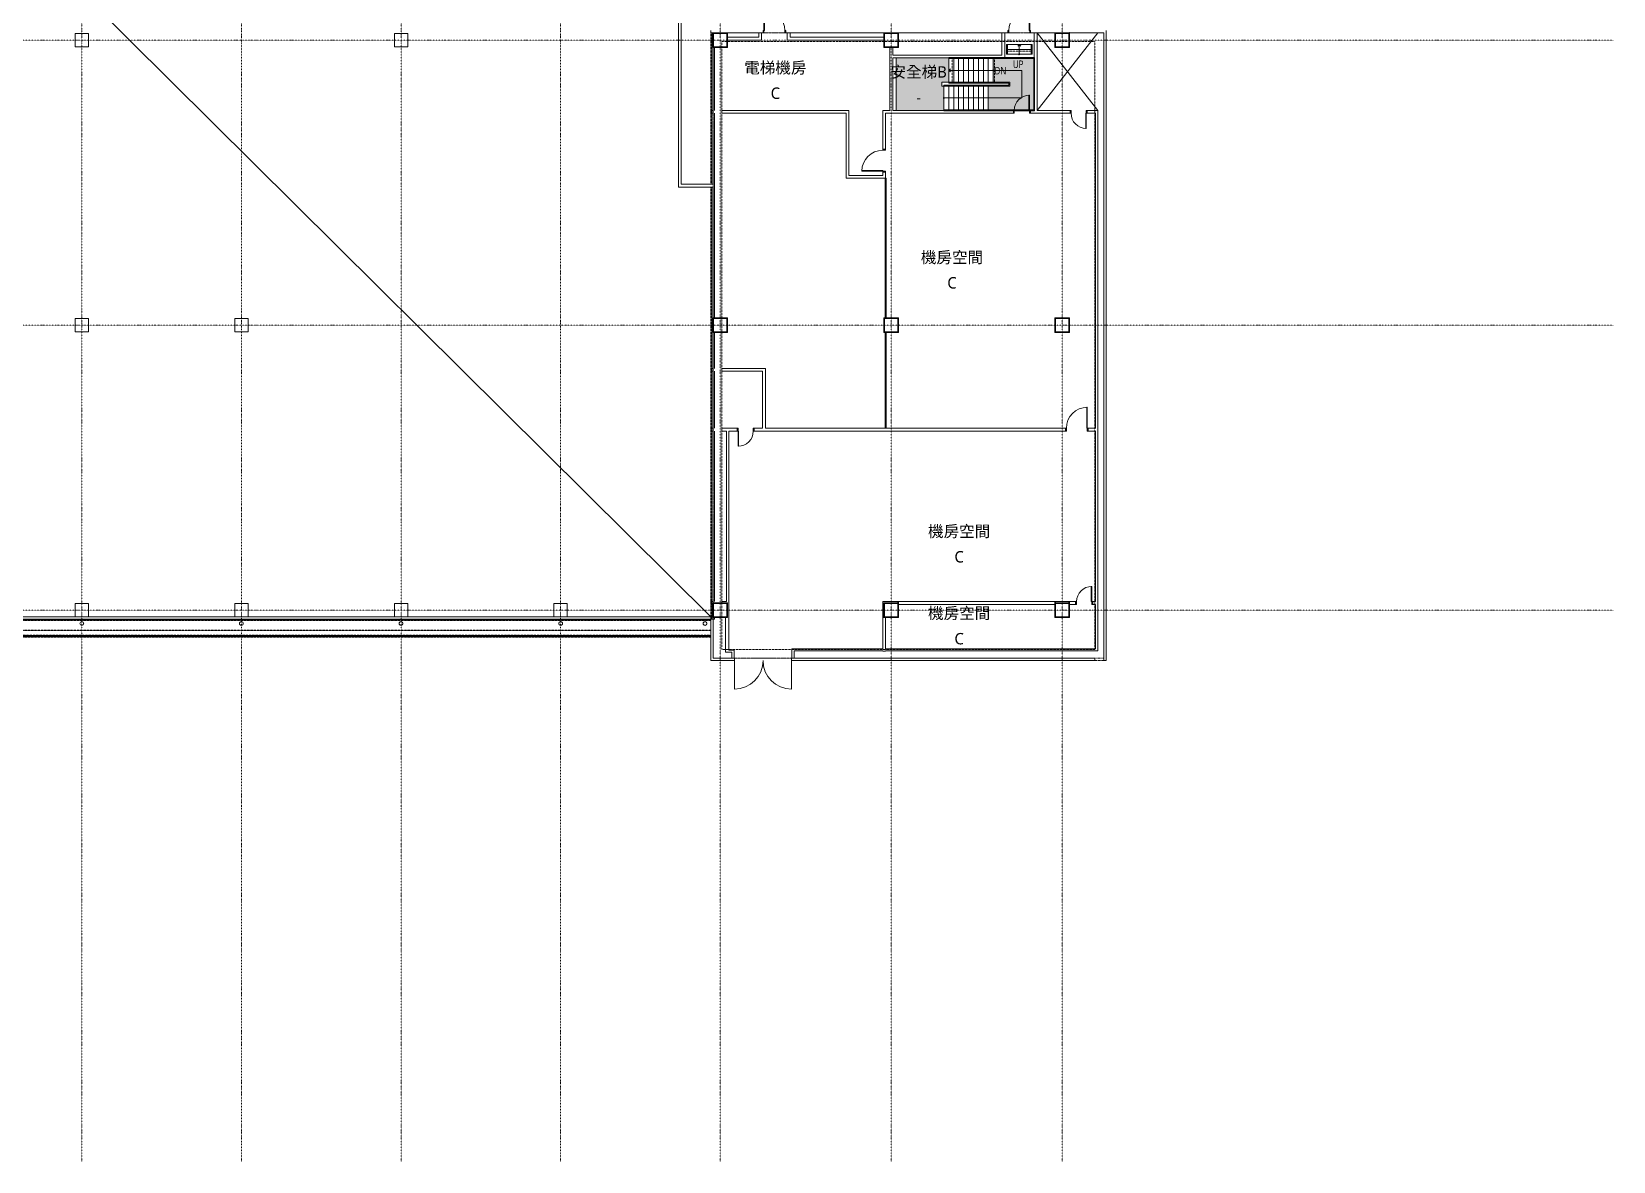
# Model space of a CAD drawing. Extents: x -255138 to 664740, y -29000 to 131250.
# Drawn here: x 207361 to 290600, y -29000 to 30442 of the extents above; entities that cross this region are included whole.
import ezdxf
from ezdxf.enums import TextEntityAlignment as Align

# ---------------------------------------------------------------- set-up
doc = ezdxf.new("R2010")
doc.units = 0
doc.header["$LTSCALE"] = 10
for name, pattern in [('H12PL4$0$JJP_三點線', [0.9, 0.3, -0.15, 0, -0.15, 0, -0.15, 0, -0.15]), ('H12PL4$0$JJP_虛線(退縮線、投影線、地下室範圍、非屬本工程、圖面分區)', [0.45, 0.3, -0.15]), ('H12PL4$0$TAI_虛線', [5.644, 2.822, -2.822])]:
    doc.linetypes.add(name, pattern=pattern)
for name, color, linetype in [('H12PL4$0$A-OBJE-2D', 252, 'Continuous'), ('H12PL4$0$A-OBJE-MEP', 252, 'Continuous'), ('H12PL4$0$A-RAIL', 252, 'Continuous'), ('H12PL4$0$A-STRS', 252, 'Continuous'), ('H12PL4$0$A-TEXT', 252, 'Continuous'), ('H12PL4$0$A-WALL-EX', 252, 'Continuous'), ('H12PL4$0$A-WALL-IN', 252, 'Continuous'), ('H12PL4$0$A-ZONE', 252, 'Continuous'), ('H12PL4$0$Door', 252, 'Continuous'), ('H12PL4$0$Hattch', 252, 'Continuous'), ('H12PL4$0$S-COL', 252, 'Continuous'), ('H12PL4$0$S-GRID', 252, 'Continuous'), ('H12PL4$0$S-SLAB-SHOW', 252, 'Continuous')]:
    doc.layers.add(name, color=color, linetype=linetype)
doc.styles.add('H12PL4$0$Standard', font='', dxfattribs={"width": 0.8})
doc.styles.get('H12PL4$0$Standard').set_extended_font_data('Microsoft JhengHei')

# ---------------------------------------------------------------- blocks, each defined once
blk = doc.blocks.new('H12PL4$0$萬用門(22改)-REVISED[10]_1')
at = {"layer": 'H12PL4$0$Door', "color": 5, "lineweight": 0}
for p, q in [((25987.5, 2710), (25984.5, 2710)), ((25984.5, 2710), (25984.5, 2630)), ((25987.5, 2630), (25987.5, 2710)), ((25902.5, 2630), (25907.5, 2630)), ((25902.5, 2615), (25902.5, 2630)), ((25907.5, 2615), (25902.5, 2615)), ((25907.5, 2630), (25907.5, 2615)), ((25984.5, 2630), (25987.5, 2630)), ((25987.5, 2630), (25992.5, 2630)), ((25987.5, 2615), (25987.5, 2630)), ((25992.5, 2615), (25987.5, 2615)), ((25992.5, 2630), (25992.5, 2615))]:
    blk.add_line(p, q, dxfattribs=at)
blk.add_arc((25987.5, 2630), 80, 90, 180, dxfattribs=at)
blk = doc.blocks.new('H12PL4$0$萬用門(22改)-REVISED[11]_1')
at = {"layer": 'H12PL4$0$Door', "color": 5, "lineweight": 0}
for p, q in [((26206, 2630), (26201, 2630)), ((26201, 2630), (26201, 2615)), ((26201, 2615), (26206, 2615)), ((26206, 2615), (26206, 2630)), ((26283, 2535), (26283, 2615)), ((26283, 2615), (26286, 2615)), ((26291, 2630), (26286, 2630)), ((26286, 2630), (26286, 2615)), ((26286, 2615), (26286, 2535)), ((26286, 2615), (26291, 2615)), ((26291, 2615), (26291, 2630)), ((26286, 2535), (26283, 2535))]:
    blk.add_line(p, q, dxfattribs=at)
blk.add_arc((26286, 2615), 80, 180, 270, dxfattribs=at)
blk = doc.blocks.new('H12PL4$0$萬用門(22改)-REVISED[9]_1')
at = {"layer": 'H12PL4$0$Door', "color": 5, "lineweight": 0}
for p, q in [((25215, 2425), (25215, 2420)), ((25230, 2425), (25215, 2425)), ((25215, 2420), (25230, 2420)), ((25230, 2420), (25230, 2425)), ((25105, 2310), (25105, 2313)), ((25105, 2313), (25215, 2313)), ((25215, 2310), (25105, 2310)), ((25215, 2313), (25215, 2310)), ((25215, 2310), (25215, 2305)), ((25230, 2310), (25215, 2310)), ((25215, 2305), (25230, 2305)), ((25230, 2305), (25230, 2310))]:
    blk.add_line(p, q, dxfattribs=at)
blk.add_arc((25215, 2310), 110, 90, 180, dxfattribs=at)
blk = doc.blocks.new('H12PL4$0$萬用門(22改)-REVISED[7]_1')
at = {"layer": 'H12PL4$0$Door', "color": 5, "lineweight": 0}
for p, q in [((24448.75, 942.5), (24448.75, 957.5)), ((24448.75, 957.5), (24453.75, 957.5)), ((24453.75, 942.5), (24448.75, 942.5)), ((24453.75, 957.5), (24453.75, 942.5)), ((24453.75, 942.5), (24453.75, 862.5)), ((24456.75, 942.5), (24453.75, 942.5)), ((24456.75, 862.5), (24456.75, 942.5)), ((24533.75, 942.5), (24533.75, 957.5)), ((24533.75, 957.5), (24538.75, 957.5)), ((24538.75, 942.5), (24533.75, 942.5)), ((24538.75, 957.5), (24538.75, 942.5)), ((24453.75, 862.5), (24456.75, 862.5))]:
    blk.add_line(p, q, dxfattribs=at)
blk.add_arc((24453.75, 942.5), 80, 270, 0, dxfattribs=at)
blk = doc.blocks.new('H12PL4$0$萬用門(22改)-REVISED[8]_1')
at = {"layer": 'H12PL4$0$Door', "color": 5, "lineweight": 0}
for p, q in [((26291.25, 1067.5), (26288.25, 1067.5)), ((26288.25, 1067.5), (26288.25, 957.5)), ((26291.25, 957.5), (26291.25, 1067.5)), ((26176.25, 957.5), (26181.25, 957.5)), ((26176.25, 942.5), (26176.25, 957.5)), ((26181.25, 942.5), (26176.25, 942.5)), ((26181.25, 957.5), (26181.25, 942.5)), ((26288.25, 957.5), (26291.25, 957.5)), ((26291.25, 957.5), (26296.25, 957.5)), ((26291.25, 942.5), (26291.25, 957.5)), ((26296.25, 942.5), (26291.25, 942.5)), ((26296.25, 957.5), (26296.25, 942.5))]:
    blk.add_line(p, q, dxfattribs=at)
blk.add_arc((26291.25, 957.5), 110, 90, 180, dxfattribs=at)
blk = doc.blocks.new('H12PL4$0$萬用門(22改)-REVISED[5]_1')
at = {"layer": 'H12PL4$0$Door', "color": 5, "lineweight": 0}
for p, q in [((25988.5, 3160), (25985.5, 3160)), ((25985.5, 3160), (25985.5, 3050)), ((25988.5, 3050), (25988.5, 3160)), ((25873.5, 3050), (25878.5, 3050)), ((25873.5, 3038), (25873.5, 3050)), ((25878.5, 3038), (25873.5, 3038)), ((25878.5, 3050), (25878.5, 3038)), ((25985.5, 3050), (25988.5, 3050)), ((25988.5, 3050), (25993.5, 3050)), ((25988.5, 3038), (25988.5, 3050)), ((25993.5, 3038), (25988.5, 3038)), ((25993.5, 3050), (25993.5, 3038))]:
    blk.add_line(p, q, dxfattribs=at)
blk.add_arc((25988.5, 3050), 110, 90, 180, dxfattribs=at)
blk = doc.blocks.new('H12PL4$0$萬用門(22改)-REVISED[6]_1')
at = {"layer": 'H12PL4$0$Door', "color": 5, "lineweight": 0}
for p, q in [((24590, 3050), (24590, 3160)), ((24590, 3160), (24593, 3160)), ((24593, 3160), (24593, 3050)), ((24590, 3050), (24585, 3050)), ((24585, 3050), (24585, 3038)), ((24585, 3038), (24590, 3038)), ((24593, 3050), (24590, 3050)), ((24590, 3038), (24590, 3050)), ((24705, 3050), (24700, 3050)), ((24700, 3050), (24700, 3038)), ((24700, 3038), (24705, 3038)), ((24705, 3038), (24705, 3050))]:
    blk.add_line(p, q, dxfattribs=at)
blk.add_arc((24590, 3050), 110, 0, 90, dxfattribs=at)
blk = doc.blocks.new('H12PL4$0$入口雙開門 24[4]_1')
at = {"layer": 'H12PL4$0$Door', "color": 5, "lineweight": 0}
for p, q in [((24435, -253.5), (24435, -253)), ((24435, -265), (24435, -253.5)), ((24435, -265), (24435, -253.5)), ((24435, -265), (24435, -415)), ((24735, -253.5), (24735, -253)), ((24735, -265), (24735, -253.5)), ((24735, -265), (24735, -253.5)), ((24735, -265), (24735, -415))]:
    blk.add_line(p, q, dxfattribs=at)
for centre, start, end in [((24435, -265), 270, 0), ((24735, -265), 180, 270)]:
    blk.add_arc(centre, 150, start, end, dxfattribs=at)
blk = doc.blocks.new('H12PL4$0$萬用門(22改)-REVISED[1]_1')
at = {"layer": 'H12PL4$0$Door', "color": 5, "lineweight": 0}
for p, q in [((26315, 125), (26312, 125)), ((26312, 125), (26312, 45)), ((26315, 45), (26315, 125)), ((26230, 45), (26235, 45)), ((26230, 30), (26230, 45)), ((26235, 30), (26230, 30)), ((26235, 45), (26235, 30)), ((26312, 45), (26315, 45)), ((26315, 45), (26320, 45)), ((26315, 30), (26315, 45)), ((26320, 30), (26315, 30)), ((26320, 45), (26320, 30))]:
    blk.add_line(p, q, dxfattribs=at)
blk.add_arc((26315, 45), 80, 90, 180, dxfattribs=at)
blk = doc.blocks.new('H12PL4')
at = {"layer": 'H12PL4$0$Hattch', "linetype": 'Continuous', "lineweight": 0}
for points in [[(252850, 29060), (252850, 26300), (255365, 26300), (255365, 27580), (255265, 27580), (255265, 27780), (255625, 27780), (255625, 29060)], [(260145, 29060), (257965, 29060), (257965, 27780), (258845, 27780), (258845, 27580), (257705, 27580), (257705, 26300), (260145, 26300)]]:
    blk.add_hatch(color=256, dxfattribs=at).paths.add_polyline_path(points)
at = {"layer": 'H12PL4$0$A-OBJE-2D', "lineweight": 0}
for p, q in [((243100, -350), (151700, 90350)), ((260275, 26300), (263463, 30380.5)), ((263463, 26300), (260275, 30380.5))]:
    blk.add_line(p, q, dxfattribs=at)
at = {"layer": 'H12PL4$0$A-OBJE-MEP', "lineweight": 0, "flags": 128}
for points in [[(210095, -700, 1), (209905, -700, 1)], [(218495, -700, 1), (218305, -700, 1)], [(226895, -700, 1), (226705, -700, 1)], [(235295, -700, 1), (235105, -700, 1)], [(242895, -700, 1), (242705, -700, 1)]]:
    blk.add_lwpolyline(points, format="xyb", close=True, dxfattribs=at)
at = {"layer": 'H12PL4$0$A-OBJE-MEP', "lineweight": 0}
for centre in [(210000, -700), (218400, -700), (226800, -700), (235200, -700), (242800, -700)]:
    blk.add_circle(centre, 100, dxfattribs=at)
at = {"layer": 'H12PL4$0$A-RAIL', "lineweight": 0, "flags": 128}
for points in [[(252325, 22725), (252275, 22725), (252275, 15350), (252325, 15350)], [(252317.5, 22715), (252282.5, 22715), (252282.5, 15360), (252317.5, 15360)], [(252317.5, 22715), (252282.5, 22715), (252282.5, 15360), (252317.5, 15360)], [(252325, 14650), (252275, 14650), (252275, 9575), (252325, 9575)], [(252317.5, 14640), (252282.5, 14640), (252282.5, 9585), (252317.5, 9585)], [(252317.5, 14640), (252282.5, 14640), (252282.5, 9585), (252317.5, 9585)]]:
    blk.add_lwpolyline(points, close=True, dxfattribs=at)
for points in [[(252287.5, 22637.5, 1), (252312.5, 22637.5, 1)], [(252287.5, 21437.5, 1), (252312.5, 21437.5, 1)], [(252287.5, 20237.5, 1), (252312.5, 20237.5, 1)], [(252287.5, 19037.5, 1), (252312.5, 19037.5, 1)], [(252287.5, 17837.5, 1), (252312.5, 17837.5, 1)], [(252287.5, 16637.5, 1), (252312.5, 16637.5, 1)], [(252287.5, 15437.5, 1), (252312.5, 15437.5, 1)], [(252287.5, 14512.5, 1), (252312.5, 14512.5, 1)], [(252287.5, 13312.5, 1), (252312.5, 13312.5, 1)], [(252287.5, 12112.5, 1), (252312.5, 12112.5, 1)], [(252287.5, 10912.5, 1), (252312.5, 10912.5, 1)], [(252287.5, 9712.5, 1), (252312.5, 9712.5, 1)]]:
    blk.add_lwpolyline(points, format="xyb", close=True, dxfattribs=at)
at = {"layer": 'H12PL4$0$A-STRS', "lineweight": 0}
for p, q in [((258710, 29770), (258660, 29770)), ((258660, 29770), (258660, 29250)), ((258660, 29250), (258710, 29250)), ((258710, 29250), (258710, 29770)), ((258710, 29770), (258710, 29250)), ((259960, 29770), (258710, 29770)), ((259960, 29770), (258710, 29770)), ((258710, 29770), (258710, 29510)), ((258710, 29510), (259960, 29510)), ((259960, 29510), (258710, 29510)), ((258710, 29510), (258710, 29250)), ((258710, 29510), (259960, 29510)), ((258710, 29250), (259960, 29250)), ((258710, 29250), (259960, 29250)), ((259335, 29770), (259260, 29670)), ((259335, 29510), (259335, 29770)), ((259410, 29670), (259335, 29770)), ((259335, 29250), (259335, 29510)), ((260010, 29770), (259960, 29770)), ((259960, 29770), (259960, 29250)), ((259960, 29250), (259960, 29770)), ((259960, 29510), (259960, 29770)), ((259960, 29250), (259960, 29510)), ((259960, 29250), (260010, 29250)), ((260010, 29250), (260010, 29770)), ((257965, 29080), (255625, 29080)), ((255625, 29080), (255625, 29030)), ((257965, 29080), (255625, 29080)), ((255625, 29080), (255625, 29030)), ((255625, 29030), (257965, 29030)), ((257965, 29030), (255625, 29030)), ((255625, 29030), (255625, 27780)), ((255625, 29030), (255625, 27780)), ((255885, 29030), (255625, 29030)), ((255625, 29030), (257965, 29030)), ((255625, 29030), (255625, 27780)), ((257965, 29030), (255625, 29030)), ((255625, 29030), (255625, 27780)), ((255885, 29030), (255625, 29030)), ((255725, 28480), (255625, 28405)), ((255725, 28480), (255625, 28405)), ((255625, 28405), (255885, 28405)), ((255625, 28405), (255725, 28330)), ((255625, 28405), (255885, 28405)), ((255625, 28405), (255725, 28330)), ((255885, 29030), (255885, 27780)), ((255885, 27780), (255885, 29030)), ((255885, 29030), (255885, 27780)), ((256145, 29030), (255885, 29030)), ((255885, 29030), (255885, 27780)), ((255885, 27780), (255885, 29030)), ((255885, 29030), (255885, 27780)), ((256145, 29030), (255885, 29030)), ((255885, 28405), (257705, 28405)), ((255885, 28405), (257965, 28405)), ((256145, 29030), (256145, 27780)), ((256145, 27780), (256145, 29030)), ((256145, 29030), (256145, 27780)), ((256405, 29030), (256145, 29030)), ((256145, 29030), (256145, 27780)), ((256145, 27780), (256145, 29030)), ((256145, 29030), (256145, 27780)), ((256405, 29030), (256145, 29030)), ((256405, 29030), (256405, 27780)), ((256405, 27780), (256405, 29030)), ((256405, 29030), (256405, 27780)), ((256665, 29030), (256405, 29030)), ((256405, 29030), (256405, 27780)), ((256405, 27780), (256405, 29030)), ((256405, 29030), (256405, 27780)), ((256665, 29030), (256405, 29030)), ((256665, 29030), (256665, 27780)), ((256665, 27780), (256665, 29030)), ((256665, 29030), (256665, 27780)), ((256925, 29030), (256665, 29030)), ((256665, 29030), (256665, 27780)), ((256665, 27780), (256665, 29030)), ((256665, 29030), (256665, 27780)), ((256925, 29030), (256665, 29030)), ((256925, 29030), (256925, 27780)), ((256925, 27780), (256925, 29030)), ((256925, 29030), (256925, 27780)), ((257185, 29030), (256925, 29030)), ((256925, 29030), (256925, 27780)), ((256925, 27780), (256925, 29030)), ((256925, 29030), (256925, 27780)), ((257185, 29030), (256925, 29030)), ((257185, 29030), (257185, 27780)), ((257185, 27780), (257185, 29030)), ((257185, 29030), (257185, 27780)), ((257445, 29030), (257185, 29030)), ((257185, 29030), (257185, 27780)), ((257185, 27780), (257185, 29030)), ((257185, 29030), (257185, 27780)), ((257445, 29030), (257185, 29030)), ((257445, 29030), (257445, 27780)), ((257445, 27780), (257445, 29030)), ((257445, 29030), (257445, 27780)), ((257705, 29030), (257445, 29030)), ((257445, 29030), (257445, 27780)), ((257445, 27780), (257445, 29030)), ((257445, 29030), (257445, 27780)), ((257705, 29030), (257445, 29030)), ((257705, 29030), (257705, 27780)), ((257705, 27780), (257705, 29030)), ((257705, 29030), (257705, 27780)), ((257965, 29030), (257705, 29030)), ((257705, 29030), (257705, 27780)), ((257705, 27780), (257705, 29030)), ((257705, 29030), (257705, 27780)), ((257965, 29030), (257705, 29030)), ((257705, 28405), (257965, 28405)), ((257965, 29030), (257965, 29080)), ((257965, 29030), (257965, 29080)), ((260145, 29080), (257965, 29080)), ((257965, 29080), (257965, 29030)), ((257965, 27780), (257965, 29030)), ((257965, 27780), (257965, 29030)), ((257965, 29030), (260095, 29030)), ((258032.66, 29030), (257965, 29030)), ((257965, 29030), (257965, 27780)), ((257965, 29030), (257965, 27780)), ((257965, 29030), (257965, 27780)), ((257965, 27780), (257965, 29030)), ((260095, 29030), (257965, 29030)), ((257965, 29030), (257965, 27780)), ((257965, 28405), (259470, 28405)), ((260095, 29030), (258032.66, 29030)), ((259470, 28405), (259470, 26955)), ((260095, 29030), (260095, 26330)), ((260095, 26330), (260095, 29030)), ((260095, 26330), (260095, 29030)), ((260145, 26280), (260145, 29080)), ((257705, 27630), (255365, 27630)), ((255365, 27630), (255365, 27580)), ((255365, 27580), (257705, 27580)), ((257705, 27580), (255365, 27580)), ((255365, 27580), (255365, 26330)), ((255625, 27580), (255365, 27580)), ((255365, 27580), (255365, 26330)), ((257965, 27780), (255625, 27780)), ((255625, 27780), (255625, 27730)), ((255625, 27780), (257965, 27780)), ((255625, 27780), (255885, 27780)), ((257965, 27780), (255625, 27780)), ((255625, 27780), (255625, 27730)), ((255625, 27780), (257965, 27780)), ((255625, 27780), (255885, 27780)), ((255625, 27730), (257965, 27730)), ((255625, 27730), (257965, 27730)), ((255625, 26330), (255625, 27580)), ((255885, 27580), (255625, 27580)), ((255625, 27580), (255625, 26330)), ((255625, 26330), (255625, 27580)), ((255885, 27780), (256145, 27780)), ((255885, 27780), (256145, 27780)), ((255885, 26330), (255885, 27580)), ((256145, 27580), (255885, 27580)), ((255885, 27580), (255885, 26330)), ((255885, 26330), (255885, 27580)), ((256145, 27780), (256405, 27780)), ((256145, 27780), (256405, 27780)), ((256145, 26330), (256145, 27580)), ((256405, 27580), (256145, 27580)), ((256145, 27580), (256145, 26330)), ((256145, 26330), (256145, 27580)), ((256405, 27780), (256665, 27780)), ((256405, 27780), (256665, 27780)), ((256405, 26330), (256405, 27580)), ((256665, 27580), (256405, 27580)), ((256405, 27580), (256405, 26330)), ((256405, 26330), (256405, 27580)), ((256665, 27780), (256925, 27780)), ((256665, 27780), (256925, 27780)), ((256665, 26330), (256665, 27580)), ((256925, 27580), (256665, 27580)), ((256665, 27580), (256665, 26330)), ((256665, 26330), (256665, 27580)), ((256925, 27780), (257185, 27780)), ((256925, 27780), (257185, 27780)), ((256925, 26330), (256925, 27580)), ((257185, 27580), (256925, 27580)), ((256925, 27580), (256925, 26330)), ((256925, 26330), (256925, 27580)), ((257185, 27780), (257445, 27780)), ((257185, 27780), (257445, 27780)), ((257185, 26330), (257185, 27580)), ((257445, 27580), (257185, 27580)), ((257185, 27580), (257185, 26330)), ((257185, 26330), (257185, 27580)), ((257445, 27780), (257705, 27780)), ((257445, 27780), (257705, 27780)), ((257445, 26330), (257445, 27580)), ((257705, 27580), (257445, 27580)), ((257445, 27580), (257445, 26330)), ((257445, 26330), (257445, 27580)), ((257705, 27780), (257965, 27780)), ((257705, 27780), (257965, 27780)), ((258795, 27630), (257705, 27630)), ((257705, 27630), (257705, 27580)), ((257705, 27580), (257705, 27630)), ((257705, 27580), (258845, 27580)), ((258845, 27580), (257705, 27580)), ((257705, 26330), (257705, 27580)), ((257705, 26330), (257705, 27580)), ((258845, 27580), (257705, 27580)), ((257705, 27580), (257705, 26330)), ((257705, 26330), (257705, 27580)), ((257965, 27730), (257965, 27780)), ((257965, 27730), (257965, 27780)), ((258845, 27780), (257965, 27780)), ((257965, 27780), (257965, 27730)), ((257965, 27780), (258032.66, 27780)), ((257965, 27780), (258845, 27780)), ((257965, 27730), (258795, 27730)), ((258032.66, 27780), (258845, 27780)), ((258795, 27730), (258795, 27630)), ((258845, 27580), (258845, 27780)), ((258845, 27780), (258845, 27580)), ((258845, 27780), (258845, 27580)), ((255625, 26955), (255365, 26955)), ((257705, 26955), (255625, 26955)), ((259470, 26955), (257705, 26955)), ((257705, 26330), (255365, 26330)), ((255365, 26330), (255365, 26280)), ((255365, 26330), (257705, 26330)), ((255365, 26330), (255625, 26330)), ((255365, 26280), (257705, 26280)), ((255625, 26330), (255885, 26330)), ((255885, 26330), (256145, 26330)), ((256145, 26330), (256405, 26330)), ((256405, 26330), (256665, 26330)), ((256665, 26330), (256925, 26330)), ((256925, 26330), (257185, 26330)), ((257185, 26330), (257445, 26330)), ((257445, 26330), (257705, 26330)), ((260095, 26330), (257705, 26330)), ((257705, 26330), (257705, 26280)), ((257705, 26280), (257705, 26330)), ((257705, 26330), (260095, 26330)), ((257705, 26330), (260095, 26330)), ((257705, 26280), (260145, 26280))]:
    blk.add_line(p, q, dxfattribs=at)
at = {"layer": 'H12PL4$0$A-STRS', "linetype": 'H12PL4$0$JJP_虛線(退縮線、投影線、地下室範圍、非屬本工程、圖面分區)', "lineweight": 0}
for p, q in [((259960, 29406.92), (258710, 29406.92)), ((255804.09, 27780), (255804.09, 29030)), ((255804.09, 27780), (255804.09, 29030)), ((258032.66, 27780), (258032.66, 29030)), ((257705, 26330), (257705, 27580))]:
    blk.add_line(p, q, dxfattribs=at)
at = {"layer": 'H12PL4$0$A-STRS', "lineweight": 0, "flags": 128}
for points in [[(259360, 29250, 1), (259310, 29250, 1)], [(257965, 28430, 1), (257965, 28380, 1)], [(255365, 26930, 1), (255365, 26980, 1)]]:
    blk.add_lwpolyline(points, format="xyb", close=True, dxfattribs=at)
at = {"layer": 'H12PL4$0$A-WALL-EX', "lineweight": 0}
for p, q in [((243600, 30380), (243750, 30380)), ((243600, 30380), (243750, 30380)), ((245850, 30500), (245850, 30380)), ((247050, 30500), (247050, 30380)), ((258735, 30500), (258735, 30380)), ((259935, 30500), (259935, 30380)), ((243219.5, 26300), (243099.5, 26300)), ((243219.5, 26300), (243099.5, 26300)), ((243099.5, 26150), (243219.5, 26150)), ((243099.5, 26150), (243219.5, 26150)), ((243099.5, 22410), (243219.5, 22410)), ((243219.5, 22260), (243099.5, 22260)), ((243219.5, 12725), (243099.5, 12725)), ((243219.5, 12725), (243099.5, 12725)), ((243099.5, 12575), (243219.5, 12575)), ((243099.5, 12575), (243219.5, 12575)), ((243219.5, 9575), (243099.5, 9575)), ((243219.5, 9575), (243099.5, 9575)), ((243099.5, 9425), (243219.5, 9425)), ((243099.5, 9425), (243219.5, 9425)), ((243219.5, 450), (243099.5, 450)), ((243219.5, 450), (243099.5, 450)), ((243099.5, 300), (243219.5, 300)), ((243099.5, 300), (243219.5, 300)), ((243680.5, 450), (243680.5, 350)), ((243100, -465), (151700, -465)), ((244350, -2535), (244350, -2530)), ((244350, -2650), (244350, -2535)), ((247350, -2535), (247350, -2530)), ((247350, -2650), (247350, -2535)), ((263319.5, -2650), (263319.5, -2530)), ((263780, -2530), (263780, -2650))]:
    blk.add_line(p, q, dxfattribs=at)
at = {"layer": 'H12PL4$0$A-WALL-EX', "linetype": 'H12PL4$0$JJP_虛線(退縮線、投影線、地下室範圍、非屬本工程、圖面分區)', "lineweight": 0}
for p, q in [((243099.5, 26300), (243099.5, 26150)), ((243099.5, 12725), (243099.5, 12575)), ((243099.5, 9575), (243099.5, 9425)), ((243099.5, 450), (243099.5, 300)), ((151700, -550), (243100, -550)), ((151700, -1050), (243100, -1050)), ((151700, -1330), (243100, -1330)), ((151700, -1345), (243100, -1345)), ((151700, -1365), (243100, -1365))]:
    blk.add_line(p, q, dxfattribs=at)
at = {"layer": 'H12PL4$0$A-WALL-EX', "lineweight": 0, "flags": 128}
for points in [[(243099.5, 30500), (243099.5, 30380)], [(243099.5, 30380), (243150, 30380)], [(243300, 30380), (243600, 30380)], [(243750, 30380), (245850, 30380)], [(247050, 30380), (258735, 30380)], [(259935, 30380), (261965, 30380)], [(261965, 30380), (263780, 30380)], [(263780, 30380), (263780, -2530)], [(263900, 30500), (263900, 30380)], [(263900, -2650), (263900, 30380)], [(243928, 450), (243680.5, 450)], [(243100, -350), (151700, -350)], [(151700, -500), (243100, -500)], [(151700, -500), (243100, -500)], [(185050, -500), (243100, -500)], [(243100, -465), (243100, -350)], [(243100, -465), (243220, -465)], [(243100, -465), (243100, -2530)], [(243100, -500), (243100, -465)], [(243220, -2530), (243220, -465)], [(151700, -1400), (243100, -1400)], [(243100, -2650), (243100, -2530)], [(243100, -2650), (244212, -2650)], [(244212, -2530), (243220, -2530)], [(244350, -2530), (244325, -2530)], [(244325, -2650), (244350, -2650)], [(247375, -2530), (247350, -2530)], [(247350, -2650), (247375, -2650)], [(263319.5, -2530), (247488, -2530)], [(247488, -2650), (263319.5, -2650)], [(263900, -2650), (263780, -2650)]]:
    blk.add_lwpolyline(points, dxfattribs=at)
at = {"layer": 'H12PL4$0$A-WALL-EX', "linetype": 'H12PL4$0$JJP_虛線(退縮線、投影線、地下室範圍、非屬本工程、圖面分區)', "lineweight": 0, "flags": 128}
for points in [[(243219.5, 30380), (243099.5, 30380)], [(243099.5, 30380), (243099.5, 22410)], [(243219.5, 26300), (243219.5, 30380)], [(243220, 30380), (243220, 29919.5)], [(263319.5, 30380), (243220, 30380)], [(243600, 30380), (243600, 30367.5)], [(243600, 30367.5), (243750, 30367.5)], [(243750, 30367.5), (243750, 30380)], [(263780, 30380), (263319.5, 30380)], [(263780, -2650), (263780, 30380)], [(243220, 29919.5), (243220, -2530)], [(243680.5, -2069.5), (243680.5, 29919.5)], [(243680.5, 29919.5), (263319.5, 29919.5)], [(263319.5, 29919.5), (263319.5, -2069.5)], [(243219.5, 22410), (243219.5, 26150)], [(243099.5, 22260), (243099.5, -465)], [(243219.5, 12725), (243219.5, 22260)], [(243219.5, 9575), (243219.5, 12575)], [(243219.5, 450), (243219.5, 9425)], [(243219.5, -465), (243219.5, 300)], [(243100, -520), (151682.5, -520)], [(243100, -525), (151700, -525)], [(243099.5, -465), (243219.5, -465)], [(243100, -1315), (243100, -520)], [(243100, -550), (243100, -525)], [(243100, -1050), (243100, -550)], [(151682.5, -1345), (243100, -1345)], [(151700, -1075), (243100, -1075)], [(243100, -1315), (151700, -1315)], [(243100, -1365), (151700, -1365)], [(151700, -1400), (243100, -1400)], [(151700, -1415), (243100, -1415)], [(243100, -1075), (243100, -1050)], [(243100, -1365), (243100, -1345)], [(243100, -1415), (243100, -1365)], [(243100, -1400), (243100, -1365)], [(263319.5, -2069.5), (243680.5, -2069.5)], [(243220, -2530), (243680.5, -2530)], [(243680.5, -2530), (263319.5, -2530)], [(263319.5, -2530), (263319.5, -2650)], [(263780, -2650), (263319.5, -2650)]]:
    blk.add_lwpolyline(points, dxfattribs=at)
at = {"layer": 'H12PL4$0$A-WALL-EX', "lineweight": 0}
blk.add_point((261965, 30380), dxfattribs=at)
blk.add_point((261965, 30380), dxfattribs=at)
at = {"layer": 'H12PL4$0$A-WALL-IN', "lineweight": 0}
for p, q in [((243150, 30380), (243300, 30380)), ((243150, 30380), (243300, 30380)), ((252525, 29615), (252675, 29615)), ((252525, 29615), (252675, 29615)), ((243680.5, 26300), (243680.5, 26150)), ((259025, 26300), (259025, 26150)), ((259925, 26300), (259925, 26150)), ((262010, 26150), (262010, 26300)), ((262910, 26150), (262910, 26300)), ((252150, 24250), (252300, 24250)), ((252150, 23050), (252300, 23050)), ((243680.5, 12725), (243680.5, 12575)), ((243680.5, 9425), (243680.5, 9575)), ((244487.5, 9425), (244487.5, 9575)), ((245387.5, 9425), (245387.5, 9575)), ((261762.5, 9575), (261762.5, 9425)), ((262962.5, 9575), (262962.5, 9425)), ((252950, 450), (252950, 350)), ((252985, 450), (252950, 450)), ((252950, 450), (252950, 350)), ((252985, 300), (252985, 450)), ((252985, 300), (252985, 450)), ((261215, 450), (261215, 300)), ((261250, 450), (261215, 450)), ((261215, 450), (261215, 300)), ((261250, 350), (261250, 450)), ((261250, 350), (261250, 450)), ((261950, 450), (261950, 350)), ((261985, 450), (261950, 450)), ((261950, 450), (261950, 350)), ((261985, 300), (261985, 450)), ((261985, 300), (261985, 450)), ((262300, 450), (262300, 300)), ((263200, 450), (263200, 300)), ((252250, -350), (252150, -350)), ((252150, -350), (252150, -385)), ((252250, -350), (252150, -350)), ((252150, -385), (252300, -385)), ((252150, -385), (252300, -385)), ((244325, -2530), (244212, -2530)), ((244325, -2530), (244212, -2530)), ((244212, -2650), (244325, -2650)), ((244212, -2650), (244325, -2650)), ((247488, -2530), (247375, -2530)), ((247488, -2530), (247375, -2530)), ((247375, -2650), (247488, -2650)), ((247375, -2650), (247488, -2650))]:
    blk.add_line(p, q, dxfattribs=at)
at = {"layer": 'H12PL4$0$A-WALL-IN', "lineweight": 0, "flags": 128}
for points in [[(241400, 37225), (241400, 22260)], [(241550, 22410), (241550, 37225)], [(243150, 30380), (243150, 22410)], [(243215, 30385), (243250, 30385)], [(243215, 30385), (243215, 29615)], [(243950, 30385), (243250, 30385)], [(243300, 30350), (243300, 30380)], [(243985, 30385), (243950, 30385)], [(243985, 29650), (243985, 30385)], [(245625, 30150), (243985, 30150)], [(243985, 30000), (243985, 30150)], [(243985, 30000), (245775, 30000)], [(245775, 30380), (245625, 30380)], [(245625, 30380), (245625, 30150)], [(245775, 30150), (245775, 30380)], [(245775, 30000), (245775, 30150)], [(247275, 30380), (247125, 30380)], [(247125, 30380), (247125, 30150)], [(247125, 30000), (247125, 30150)], [(247125, 30000), (252215, 30000)], [(247275, 30150), (247275, 30380)], [(252215, 30150), (247275, 30150)], [(252215, 30385), (252250, 30385)], [(252215, 30385), (252215, 29615)], [(252215, 30150), (252215, 30000)], [(252950, 30385), (252250, 30385)], [(252985, 30385), (252950, 30385)], [(252985, 29650), (252985, 30385)], [(258575, 30380), (258425, 30380)], [(258425, 30380), (258425, 29210)], [(258575, 29210), (258575, 30380)], [(260275, 30380.5), (260125, 30380.5)], [(260125, 30380.5), (260125, 26300)], [(260275, 26300), (260275, 30380.5)], [(261215, 30385), (261250, 30385)], [(261215, 30385), (261215, 29615)], [(261950, 30385), (261250, 30385)], [(261985, 30385), (261950, 30385)], [(261985, 29650), (261985, 30385)], [(243215, 29615), (243250, 29615)], [(243250, 29615), (243985, 29615)], [(243300, 26300), (243300, 29650)], [(243985, 29615), (243985, 29650)], [(252215, 29615), (252250, 29615)], [(252250, 29615), (252525, 29615)], [(252525, 29615), (252525, 26300)], [(252675, 29210), (252675, 29615)], [(252675, 29615), (252985, 29615)], [(258425, 29210), (252675, 29210)], [(252985, 29615), (252985, 29650)], [(258575, 29060), (258575, 29210)], [(261215, 29615), (261250, 29615)], [(261250, 29615), (261985, 29615)], [(261985, 29615), (261985, 29650)], [(252675, 29060), (258575, 29060)], [(252675, 26300), (252675, 29060)], [(243300, 22410), (243300, 26150)], [(250375, 26300), (243680.5, 26300)], [(243680.5, 26150), (250225, 26150)], [(250225, 26150), (250225, 22725)], [(250375, 26300), (250375, 26150)], [(250375, 22875), (250375, 26150)], [(252150, 26300), (252300, 26300)], [(252150, 26300), (252150, 24250)], [(252525, 26300), (252300, 26300)], [(252300, 26150), (259025, 26150)], [(252300, 24250), (252300, 26150)], [(259025, 26300), (252675, 26300)], [(260125, 26300), (259925, 26300)], [(259925, 26150), (262010, 26150)], [(262010, 26300), (260275, 26300)], [(263463, 26300), (262910, 26300)], [(262910, 26150), (263350, 26150)], [(263350, 26150), (263350, 9575)], [(263463, 26300), (263463, 26150)], [(263463, -2025), (263463, 26150)], [(250225, 22725), (250375, 22725)], [(252150, 22875), (250375, 22875)], [(250375, 22725), (252300, 22725)], [(252150, 23050), (252150, 22875)], [(252300, 22875), (252300, 23050)], [(252300, 22725), (252300, 22875)], [(241400, 22260), (241550, 22260)], [(243150, 22410), (241550, 22410)], [(241550, 22260), (243150, 22260)], [(243150, 22260), (243150, -465.1)], [(243300, 22260), (243300, 22410)], [(243300, 15350), (243300, 22260)], [(243215, 15385), (243250, 15385)], [(243215, 15385), (243215, 14615)], [(243950, 15385), (243250, 15385)], [(243985, 15385), (243950, 15385)], [(243985, 14650), (243985, 15385)], [(252215, 15385), (252250, 15385)], [(252215, 15385), (252215, 14615)], [(252950, 15385), (252250, 15385)], [(252985, 15385), (252950, 15385)], [(252985, 14650), (252985, 15385)], [(261215, 15385), (261250, 15385)], [(261215, 15385), (261215, 14615)], [(261950, 15385), (261250, 15385)], [(261985, 15385), (261950, 15385)], [(261985, 14650), (261985, 15385)], [(243215, 14615), (243250, 14615)], [(243250, 14615), (243985, 14615)], [(243300, 12725), (243300, 14650)], [(243985, 14615), (243985, 14650)], [(252215, 14615), (252250, 14615)], [(252250, 14615), (252985, 14615)], [(252985, 14615), (252985, 14650)], [(261215, 14615), (261250, 14615)], [(261250, 14615), (261985, 14615)], [(261985, 14615), (261985, 14650)], [(243300, 9575), (243300, 12575)], [(245975, 12725), (243680.5, 12725)], [(243680.5, 12575), (245825, 12575)], [(245825, 12575), (245825, 9575)], [(245975, 12725), (245975, 12575)], [(245975, 9575), (245975, 12575)], [(243300, 450), (243300, 9425)], [(244487.5, 9575), (243680.5, 9575)], [(243680.5, 9425), (243928, 9425)], [(243928, 9425), (243928, 450)], [(244050, 9425), (244487.5, 9425)], [(244050, 450), (244050, 9425)], [(245825, 9575), (245387.5, 9575)], [(245387.5, 9425), (261762.5, 9425)], [(261762.5, 9575), (245975, 9575)], [(263350, 9575), (262962.5, 9575)], [(262962.5, 9425), (263350, 9425)], [(263350, 9425), (263350, 450)], [(243215, 385), (243250, 385)], [(243215, 385), (243215, -385)], [(243950, 385), (243250, 385)], [(243985, 385), (243950, 385)], [(243985, -350), (243985, 385)], [(244050, 300), (244050, 450)], [(244050, -2100), (244050, 300)], [(252150, 450), (252300, 450)], [(252150, 450), (252150, -2025)], [(252215, 385), (252250, 385)], [(252215, 385), (252215, -385)], [(252950, 385), (252250, 385)], [(262300, 450), (252300, 450)], [(252985, 385), (252950, 385)], [(252985, -350), (252985, 385)], [(252985, 300), (261215, 300)], [(261215, 385), (261250, 385)], [(261215, 385), (261215, -385)], [(261950, 385), (261250, 385)], [(261985, 385), (261950, 385)], [(261985, -350), (261985, 385)], [(261985, 300), (262300, 300)], [(263350, 450), (263200, 450)], [(263200, 300), (263350, 300)], [(263350, 300), (263350, -2025)], [(243150, -465.1), (243300, -465.1)], [(243215, -385), (243250, -385)], [(243250, -385), (243985, -385)], [(243300, -465.1), (243300, -350)], [(243881, -350), (243881, -2213)], [(243985, -385), (243985, -350)], [(252215, -385), (252250, -385)], [(252250, -385), (252985, -385)], [(252300, -2025), (252300, -385)], [(252985, -385), (252985, -350)], [(261215, -385), (261250, -385)], [(261250, -385), (261985, -385)], [(261985, -385), (261985, -350)], [(243881, -2213), (244050, -2213)], [(244212, -2100), (244050, -2100)], [(244050, -2213), (244212, -2213)], [(244325, -2100), (244212, -2100)], [(244212, -2213), (244212, -2530)], [(244325, -2530), (244325, -2100)], [(247375, -2025), (247488, -2025)], [(247375, -2025), (247375, -2530)], [(252150, -2025), (247488, -2025)], [(247488, -2138), (252150, -2138)], [(247488, -2530), (247488, -2138)], [(252150, -2138), (252150, -2156.5)], [(252300, -2156.5), (252150, -2156.5)], [(263350, -2025), (252300, -2025)], [(252300, -2138), (263463, -2138)], [(252300, -2156.5), (252300, -2138)], [(263463, -2138), (263463, -2025)], [(244212, -2650), (244325, -2650)], [(247375, -2650), (247488, -2650)]]:
    blk.add_lwpolyline(points, dxfattribs=at)
at = {"layer": 'H12PL4$0$S-COL', "lineweight": 0, "flags": 128}
for points in [[(209650, 29650), (210350, 29650), (210350, 30350), (209650, 30350)], [(226450, 29650), (227150, 29650), (227150, 30350), (226450, 30350)], [(243250, 29650), (243950, 29650), (243950, 30350), (243250, 30350)], [(252250, 29650), (252950, 29650), (252950, 30350), (252250, 30350)], [(261250, 29650), (261950, 29650), (261950, 30350), (261250, 30350)], [(209650, 14650), (210350, 14650), (210350, 15350), (209650, 15350)], [(218050, 14650), (218750, 14650), (218750, 15350), (218050, 15350)], [(243250, 14650), (243950, 14650), (243950, 15350), (243250, 15350)], [(252250, 14650), (252950, 14650), (252950, 15350), (252250, 15350)], [(261250, 14650), (261950, 14650), (261950, 15350), (261250, 15350)], [(243250, -350), (243950, -350), (243950, 350), (243250, 350)], [(252250, -350), (252950, -350), (252950, 350), (252250, 350)], [(261250, -350), (261950, -350), (261950, 350), (261250, 350)]]:
    blk.add_lwpolyline(points, close=True, dxfattribs=at)
for points in [[(210350, -350), (210350, 350), (209650, 350), (209650, -350)], [(218750, -350), (218750, 350), (218050, 350), (218050, -350)], [(227150, -350), (227150, 350), (226450, 350), (226450, -350)], [(235550, -350), (235550, 350), (234850, 350), (234850, -350)]]:
    blk.add_lwpolyline(points, dxfattribs=at)
at = {"layer": 'H12PL4$0$S-GRID', "linetype": 'H12PL4$0$JJP_三點線', "lineweight": 0}
for p, q in [((210000, 128250), (210000, -28000)), ((218400, 128250), (218400, -28000)), ((226800, 128250), (226800, -28000)), ((235200, 128250), (235200, -28000)), ((243600, 128250), (243600, -28000)), ((252600, 128250), (252600, -28000)), ((261600, 128250), (261600, -28000)), ((-29000, 30000), (289600, 30000)), ((289600, 30000), (290600, 30000)), ((-29000, 15000), (289600, 15000)), ((289600, 15000), (290600, 15000)), ((-29000, 0), (289600, 0)), ((289600, 0), (290600, 0)), ((210000, -28000), (210000, -29000)), ((218400, -28000), (218400, -29000)), ((226800, -28000), (226800, -29000)), ((235200, -28000), (235200, -29000)), ((243600, -28000), (243600, -29000)), ((252600, -28000), (252600, -29000)), ((261600, -28000), (261600, -29000))]:
    blk.add_line(p, q, dxfattribs=at)
at = {"layer": 'H12PL4$0$S-SLAB-SHOW', "linetype": 'H12PL4$0$TAI_虛線', "lineweight": 0, "flags": 128}
for points in [[(243219.5, 30380), (263780, 30380)], [(243219.5, -2530.5), (243219.5, 30380)], [(263780, 30380), (263780, -2530)], [(263780, -2530), (243219.5, -2530.5)]]:
    blk.add_lwpolyline(points, dxfattribs=at)
at = {"layer": 'H12PL4$0$S-SLAB-SHOW', "lineweight": 0, "flags": 128}
for points in [[(252850, 29060), (252850, 26300), (255365, 26300), (255365, 27580), (255265, 27580), (255265, 27780), (255625, 27780), (255625, 29060)], [(260145, 29060), (260145, 26300), (257705, 26300), (257705, 27580), (258845, 27580), (258845, 27780), (257965, 27780), (257965, 29060)]]:
    blk.add_lwpolyline(points, close=True, dxfattribs=at)
at = {"layer": 'H12PL4$0$Door', "lineweight": 0, "xscale": 10, "yscale": 10, "zscale": 10}
for name in ['H12PL4$0$萬用門(22改)-REVISED[6]_1', 'H12PL4$0$萬用門(22改)-REVISED[5]_1', 'H12PL4$0$萬用門(22改)-REVISED[10]_1', 'H12PL4$0$萬用門(22改)-REVISED[11]_1', 'H12PL4$0$萬用門(22改)-REVISED[9]_1', 'H12PL4$0$萬用門(22改)-REVISED[8]_1', 'H12PL4$0$萬用門(22改)-REVISED[7]_1', 'H12PL4$0$萬用門(22改)-REVISED[1]_1', 'H12PL4$0$入口雙開門 24[4]_1']:
    blk.add_blockref(name, (0, 0), dxfattribs=at)
at = {"layer": 'H12PL4$0$A-TEXT', "linetype": 'Continuous', "lineweight": 0, "char_height": 400, "attachment_point": 4, "style": 'H12PL4$0$Standard'}
for s, insert in [('\\A1;DN', (258036.07, 28388.78)), ('\\A1;UP', (258997.7, 28723.06))]:
    blk.add_mtext(s, dxfattribs=dict(at, insert=insert))
at = {"layer": 'H12PL4$0$A-ZONE', "style": 'H12PL4$0$Standard'}
for s, p in [('電梯機房', (246500.43, 28844.75)), ('安全梯B', (254041.23, 28621.87)), ('C', (246500.43, 27502.86)), ('-', (254041.23, 27279.97)), ('機房空間', (255796.42, 18868.72)), ('C', (255796.42, 17526.83)), ('機房空間', (256171.42, 4453.72)), ('C', (256171.42, 3111.83)), ('機房空間', (256171.42, 143.72)), ('C', (256171.42, -1198.17))]:
    blk.add_text(s, height=600, dxfattribs=at).set_placement(p, align=Align.TOP_CENTER)

msp = doc.modelspace()

# ---------------------------------------------------------------- block references
msp.add_blockref('H12PL4', (0, 0))

doc.saveas('drawing.dxf')
